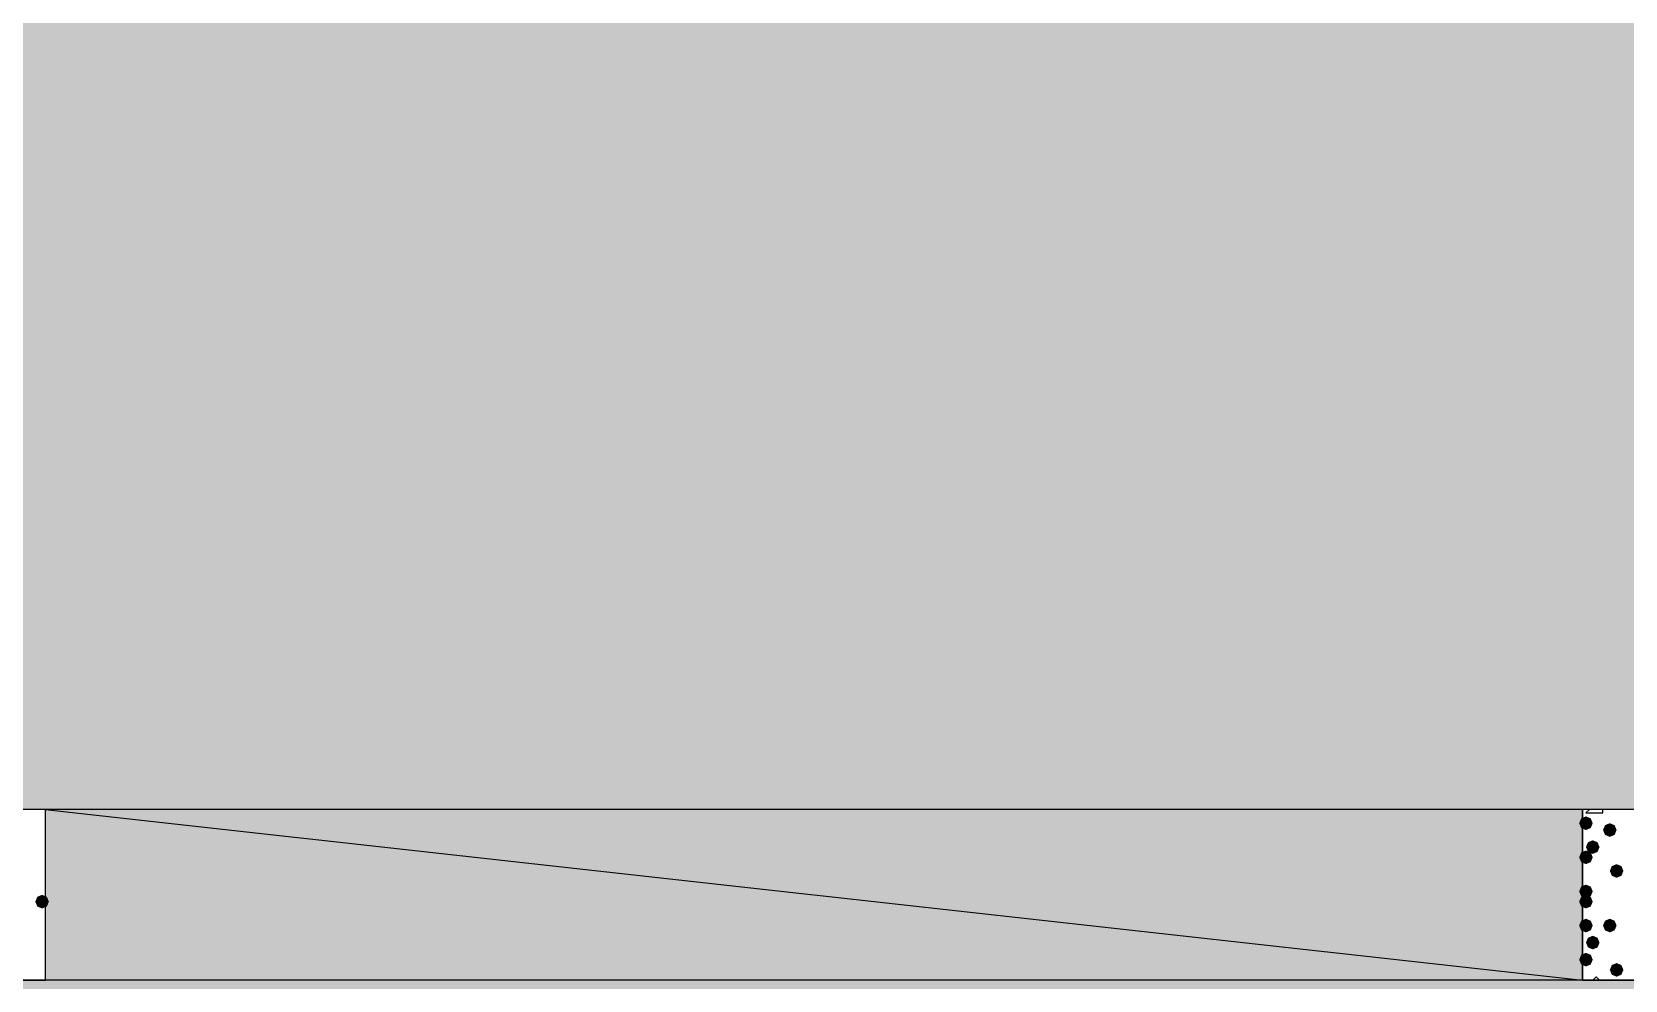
# Model space of a CAD drawing. Header units: millimetres. Extents: x 0 to 420, y 0 to 297.
# Drawn here: x 47.46 to 67.25, y 220.34 to 232.11 of the extents above; entities that cross this region are included whole.
import ezdxf

# ---------------------------------------------------------------- set-up
doc = ezdxf.new("R2010")
doc.units = ezdxf.units.MM
doc.layers.get('0').update_dxf_attribs({"linetype": 'CONTINUOUS'})

msp = doc.modelspace()

# ---------------------------------------------------------------- hatches: boundary and pattern name
at = {"true_color": 0x000008}
h = msp.add_hatch(color=0, dxfattribs=at)
h.paths.add_polyline_path([(378.544667, 241.511667), (32.469667, 241.511667), (378.544667, 222.461667)], flags=0)
h.paths.add_polyline_path([(32.469667, 241.511667), (378.544667, 222.461667), (32.469667, 222.461667)], flags=0)
h = msp.add_hatch(color=0, dxfattribs=at)
h.paths.add_polyline_path([(66.717333, 222.461667), (47.625, 222.461667), (66.717333, 220.345)], flags=0)
h.paths.add_polyline_path([(47.625, 222.461667), (66.717333, 220.345), (47.625, 220.345)], flags=0)
at = {"true_color": 0x000007}
for points in [[(66.844333, 222.292333), (66.819462, 222.232537), (66.759667, 222.207667), (66.699871, 222.232537), (66.675, 222.292333), (66.699871, 222.352129), (66.759667, 222.377), (66.819462, 222.352129)], [(67.140667, 222.207667), (67.115796, 222.147871), (67.056, 222.123), (66.996204, 222.147871), (66.971333, 222.207667), (66.996204, 222.267462), (67.056, 222.292333), (67.115796, 222.267463)], [(66.929, 221.996), (66.904129, 221.936204), (66.844333, 221.911333), (66.784538, 221.936204), (66.759667, 221.996), (66.784537, 222.055796), (66.844333, 222.080667), (66.904129, 222.055796)], [(66.844333, 221.869), (66.819462, 221.809204), (66.759667, 221.784333), (66.699871, 221.809204), (66.675, 221.869), (66.699871, 221.928796), (66.759667, 221.953667), (66.819462, 221.928796)], [(67.225333, 221.699667), (67.200463, 221.639871), (67.140667, 221.615), (67.080871, 221.639871), (67.056, 221.699667), (67.080871, 221.759462), (67.140667, 221.784333), (67.200462, 221.759463)], [(66.844333, 221.445667), (66.819462, 221.385871), (66.759667, 221.361), (66.699871, 221.385871), (66.675, 221.445667), (66.699871, 221.505462), (66.759667, 221.530333), (66.819462, 221.505463)], [(47.667333, 221.318667), (47.642463, 221.258871), (47.582667, 221.234), (47.522871, 221.258871), (47.498, 221.318667), (47.522871, 221.378462), (47.582667, 221.403333), (47.642462, 221.378463)], [(66.844333, 221.318667), (66.819462, 221.258871), (66.759667, 221.234), (66.699871, 221.258871), (66.675, 221.318667), (66.699871, 221.378462), (66.759667, 221.403333), (66.819462, 221.378463)], [(66.844333, 221.022333), (66.819462, 220.962537), (66.759667, 220.937667), (66.699871, 220.962537), (66.675, 221.022333), (66.699871, 221.082129), (66.759667, 221.107), (66.819462, 221.082129)], [(67.140667, 221.022333), (67.115796, 220.962537), (67.056, 220.937667), (66.996204, 220.962537), (66.971333, 221.022333), (66.996204, 221.082129), (67.056, 221.107), (67.115796, 221.082129)], [(66.929, 220.810667), (66.904129, 220.750871), (66.844333, 220.726), (66.784538, 220.750871), (66.759667, 220.810667), (66.784537, 220.870462), (66.844333, 220.895333), (66.904129, 220.870463)], [(66.844333, 220.599), (66.819462, 220.539204), (66.759667, 220.514333), (66.699871, 220.539204), (66.675, 220.599), (66.699871, 220.658796), (66.759667, 220.683667), (66.819462, 220.658796)], [(67.225333, 220.472), (67.200463, 220.412204), (67.140667, 220.387333), (67.080871, 220.412204), (67.056, 220.472), (67.080871, 220.531796), (67.140667, 220.556667), (67.200462, 220.531796)]]:
    msp.add_hatch(color=0, dxfattribs=at).paths.add_polyline_path(points, flags=0)
at = {"true_color": 0x000008}
h = msp.add_hatch(color=0, dxfattribs=at)
h.paths.add_polyline_path([(193.844333, 220.345), (32.469667, 220.345), (193.844333, 201.252667)], flags=0)
h.paths.add_polyline_path([(32.469667, 220.345), (193.844333, 201.252667), (32.469667, 201.252667)], flags=0)

# ---------------------------------------------------------------- linework, layer by layer
at = {"color": 0, "true_color": 0x000008}
for points in [[(32.469667, 241.511667), (378.544667, 222.461667), (32.469667, 222.461667)], [(66.717333, 222.461667), (47.625, 222.461667), (66.717333, 220.345)], [(47.625, 222.461667), (66.717333, 220.345), (47.625, 220.345)], [(193.844333, 220.345), (32.469667, 220.345), (193.844333, 201.252667)]]:
    msp.add_lwpolyline(points, close=True, dxfattribs=at)
at = {"color": 0, "true_color": 0x000007}
for points in [[(45.508333, 222.461667), (45.508333, 220.345), (47.625, 220.345), (47.625, 222.461667)], [(66.717333, 222.461667), (66.717333, 220.345), (68.834, 220.345), (68.834, 222.461667)]]:
    msp.add_lwpolyline(points, close=True, dxfattribs=at)
for points in [[(66.759667, 222.419333), (66.802, 222.461667)], [(66.971333, 222.419333), (66.971333, 222.461667)], [(66.759667, 222.419333), (66.971333, 222.419333)], [(66.844333, 220.345), (66.886667, 220.387333)], [(66.929, 220.345), (66.886667, 220.387333)]]:
    msp.add_lwpolyline(points, dxfattribs=at)

doc.saveas('drawing.dxf')
